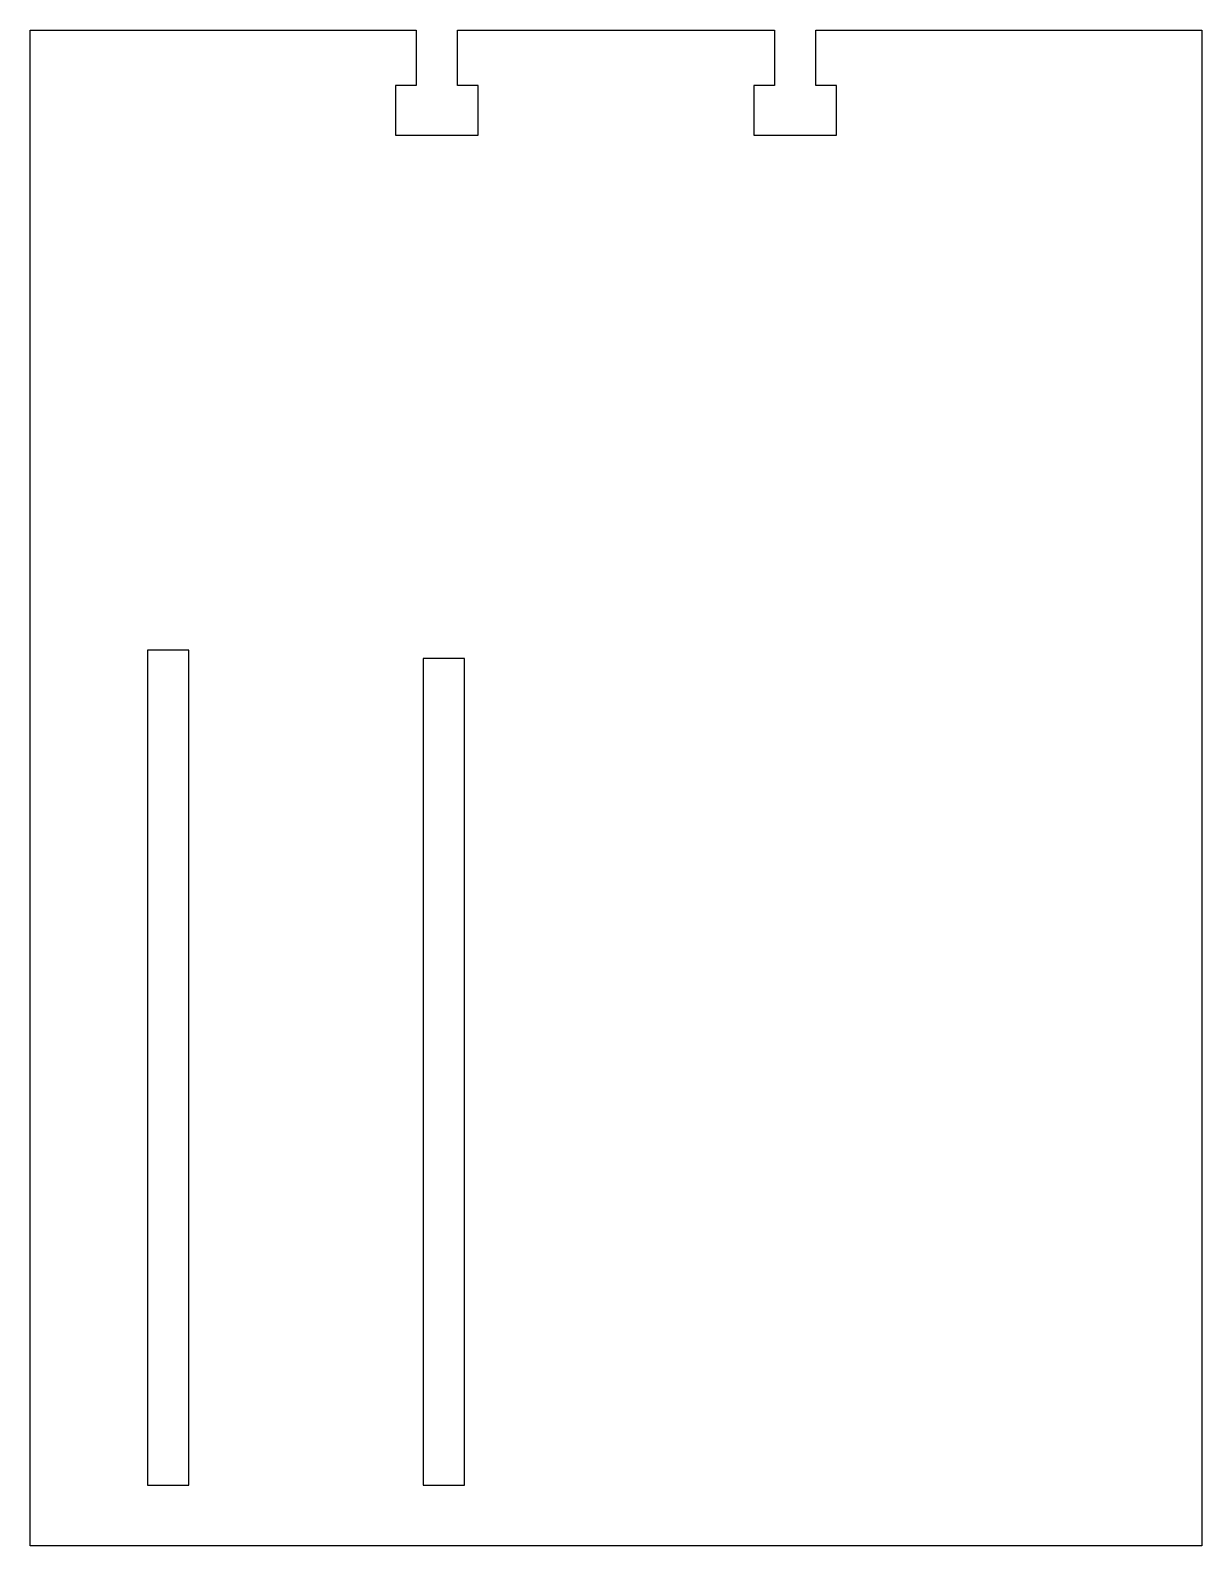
# Model space of a CAD drawing. Header units: millimetres. Extents: x 216 to 300, y -109 to 1.
import ezdxf

# ---------------------------------------------------------------- set-up
doc = ezdxf.new("R2010")
doc.units = ezdxf.units.MM
doc.layers.get('0').update_dxf_attribs({"linetype": 'CONTINUOUS'})

msp = doc.modelspace()

# ---------------------------------------------------------------- linework, layer by layer
for points in [[(300.5, 0.6), (300.5, -109.4), (215.5, -109.4), (215.5, 0.6), (243.5, 0.6), (243.5, -3.4), (242, -3.4), (242, -7), (248, -7), (248, -3.4), (246.5, -3.4), (246.5, 0.6), (269.5, 0.6), (269.5, -3.4), (268, -3.4), (268, -7), (274, -7), (274, -3.4), (272.5, -3.4), (272.5, 0.6)], [(227, -105), (227, -44.4), (224, -44.4), (224, -105)], [(244, -105), (247, -105), (247, -45), (244, -45)]]:
    msp.add_lwpolyline(points, close=True)

doc.saveas('drawing.dxf')
